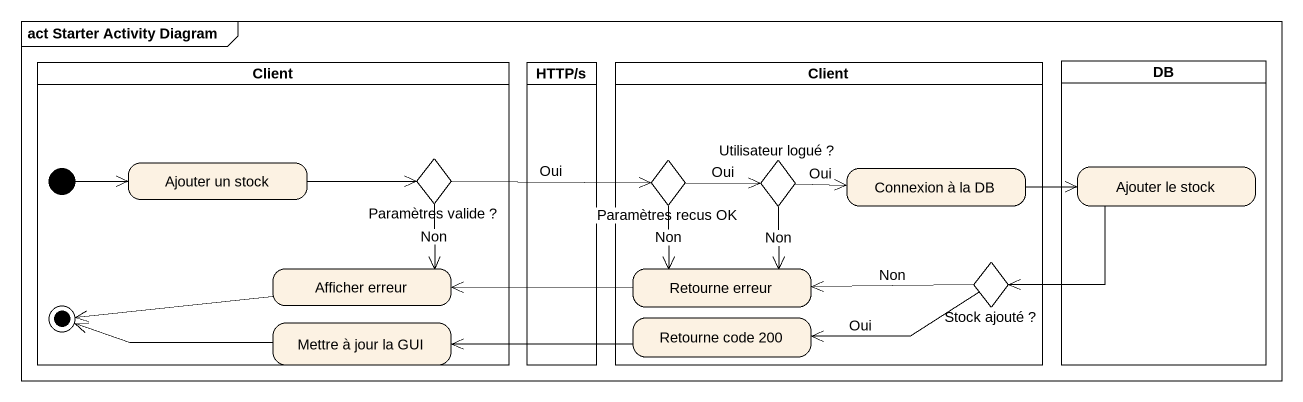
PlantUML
@startuml
mainframe act Starter Activity Diagram
hide empty description
state Client <<partition>> {
  state "Ajouter un stock" as Ajouter_un_stock
  state "Paramètres valide ?" as Paramètres_valide <<choice>>
  state "Afficher erreur" as Afficher_erreur
  state "Mettre à jour la GUI" as Mettre_à_jour_la_GUI
  [*] -right-> Ajouter_un_stock
  Afficher_erreur -left-> [*]
  Mettre_à_jour_la_GUI -left-> [*]
}
state "HTTP/s" as HTTP_s <<partition>>
state "Client" as Client_2 <<partition>> {
  state "Paramètres recus OK" as Paramètres_recus_OK <<choice>>
  state "Utilisateur logué ?" as Utilisateur_logué <<choice>>
  state "Connexion à la DB" as Connexion_à_la_DB
  state "Retourne erreur" as Retourne_erreur
  state "Stock ajouté ?" as Stock_ajouté <<choice>>
  state "Retourne code 200" as Retourne_code_200
}
state DB <<partition>> {
  state "Ajouter le stock" as Ajouter_le_stock
}
Ajouter_un_stock -right-> Paramètres_valide
Paramètres_valide -right-> Paramètres_recus_OK : Oui
Paramètres_valide --> Afficher_erreur : Non
Paramètres_recus_OK -right-> Utilisateur_logué : Oui
Paramètres_recus_OK --> Retourne_erreur : Non
Utilisateur_logué -right-> Connexion_à_la_DB : Oui
Utilisateur_logué --> Retourne_erreur : Non
Ajouter_le_stock -left-> Stock_ajouté
Connexion_à_la_DB -right-> Ajouter_le_stock
Retourne_erreur -left-> Afficher_erreur
Stock_ajouté -left-> Retourne_erreur : Non
Stock_ajouté -left-> Retourne_code_200 : Oui
Retourne_code_200 -left-> Mettre_à_jour_la_GUI
@enduml
